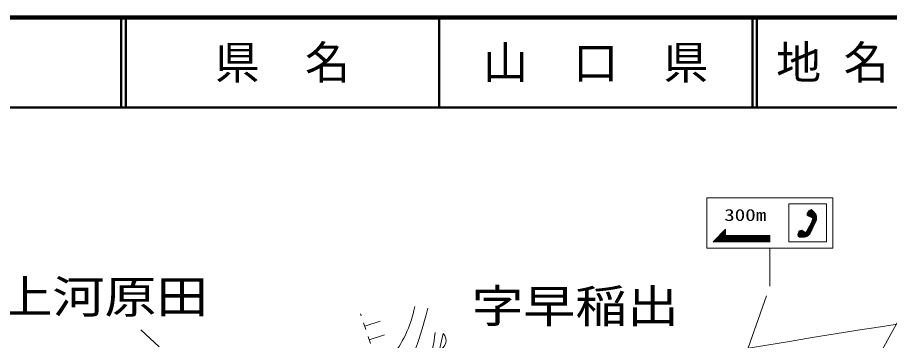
# Model space of a CAD drawing. Units: millimetres, scale not verified. Extents: x 40000 to 680000, y 20000 to 380000.
# Drawn here: x 286238 to 382965, y 344149 to 380000 of the extents above; entities that cross this region are included whole.
import ezdxf
from ezdxf.enums import TextEntityAlignment as Align

# ---------------------------------------------------------------- set-up
doc = ezdxf.new("R2010")
doc.units = ezdxf.units.MM
doc.header["$LTSCALE"] = 1000
for name, color, linetype, lineweight in [('M-BGD', 7, 'Continuous', 13), ('M-STR-HTXT', 7, 'Continuous', 13), ('M-STR-STRC', 7, 'Continuous', 13), ('M-TTL', 2, 'Continuous', 140), ('M-TTL-LINE', 7, 'Continuous', 50)]:
    doc.layers.add(name, color=color, linetype=linetype, lineweight=lineweight)
doc.layers.add('M-BMK-HTXT', color=7, linetype='Continuous')
doc.layers.add('M-TTL-TXT', color=7, linetype='Continuous')
doc.styles.add('ＭＳ ゴシック', font='')
doc.styles.get('ＭＳ ゴシック').set_extended_font_data('MS Gothic')

msp = doc.modelspace()

# ---------------------------------------------------------------- linework, layer by layer
at = {"layer": 'M-BGD'}
for p, q in [((324373, 346877), (324298, 347101)), ((324752, 345738), (326459, 346307)), ((301939, 343441), (299932, 345356)), ((324878, 345359), (324625, 346118)), ((325383, 343841), (325130, 344600)), ((325257, 344220), (326965, 344789))]:
    msp.add_line(p, q, dxfattribs=at)
msp.add_lwpolyline([(330375, 335648), (332246, 339518), (333462, 344918)], dxfattribs=at)
msp.add_arc((332673, 344150), 1101, 290.39323, 44.22935, dxfattribs=at)
for points, knots in [([(331754, 347756), (331189, 345611), (331045, 344960), (330380, 343241), (329895, 341987), (329682, 341245), (328997, 340089), (328518, 339281), (328313, 338981), (327630, 338111)], [0, 0, 0, 0, 1, 1, 1, 2, 2, 2, 3, 3, 3, 3]), ([(327812, 342409), (328641, 343606), (328940, 344017), (329439, 345162), (329893, 346206), (330010, 346650), (330317, 347941)], [0, 0, 0, 0, 1, 1, 1, 2, 2, 2, 2]), ([(329003, 336016), (329675, 336677), (329885, 336974), (330358, 337657), (331382, 339135), (331551, 340217), (331993, 341959), (332296, 343149), (332386, 343609), (332573, 345048)], [0, 0, 0, 0, 1, 1, 1, 2, 2, 2, 3, 3, 3, 3])]:
    msp.add_open_spline(points, degree=3, knots=knots, dxfattribs=at)
at = {"layer": 'M-STR-HTXT'}
for centre, radius, start, end in [((547776, -718926), 1077443, 90.96568, 99.66823), ((289574, 1163239), 832675, 255.88187, 272.86392), ((283457, 1052092), 716962, 260.58894, 278.25064)]:
    msp.add_arc(centre, radius, start, end, dxfattribs=at)
at = {"layer": 'M-STR-STRC'}
for p, q in [((362687, 360002), (376687, 360002)), ((362687, 360002), (362687, 354402)), ((376687, 360002), (376687, 354402)), ((373886, 358031), (373830, 358088)), ((373834, 358151), (374328, 358645)), ((374191, 357868), (373839, 358220)), ((373869, 358044), (374404, 358579)), ((374448, 357752), (373877, 358323)), ((373896, 358354), (374154, 358612)), ((374846, 357495), (373930, 358411)), ((373949, 357983), (374480, 358514)), ((374865, 357618), (373983, 358499)), ((374036, 357928), (374545, 358437)), ((374865, 357759), (374061, 358563)), ((374138, 357889), (374608, 358359)), ((374865, 357900), (374154, 358612)), ((374240, 357849), (374671, 358280)), ((374787, 358120), (374247, 358660)), ((374336, 357804), (374734, 358202)), ((374352, 357396), (374865, 357909)), ((374421, 357606), (374832, 358017)), ((374433, 357759), (374789, 358116)), ((373734, 356212), (374700, 357178)), ((373896, 356516), (374821, 357440)), ((374058, 356819), (374865, 357626)), ((374444, 356624), (374125, 356944)), ((374489, 356721), (374174, 357036)), ((374221, 357123), (374865, 357768)), ((374534, 356818), (374223, 357128)), ((374578, 356915), (374273, 357220)), ((374623, 357011), (374322, 357312)), ((374668, 357108), (374359, 357417)), ((374712, 357205), (374394, 357523)), ((374757, 357302), (374429, 357630)), ((374802, 357398), (374464, 357737)), ((363387, 355102), (364787, 356502)), ((363529, 355102), (364787, 356361)), ((363670, 355102), (364787, 356219)), ((363812, 355102), (364787, 356078)), ((365230, 355102), (364309, 356024)), ((365372, 355102), (364379, 356095)), ((364787, 355829), (364450, 356166)), ((364787, 355970), (364521, 356236)), ((364787, 356112), (364591, 356307)), ((364787, 356253), (364662, 356378)), ((364787, 356394), (364733, 356448)), ((372820, 355863), (373300, 356344)), ((373190, 355616), (372823, 355983)), ((372836, 356022), (373201, 356386)), ((372843, 355745), (373387, 356289)), ((373328, 355620), (372860, 356087)), ((373465, 355623), (372897, 356192)), ((372915, 356242), (373003, 356329)), ((372915, 355676), (373474, 356235)), ((373589, 355641), (372934, 356296)), ((372993, 355612), (373561, 356180)), ((373703, 355669), (373033, 356338)), ((373137, 355615), (373648, 356126)), ((373812, 355701), (373143, 356370)), ((373282, 355619), (374579, 356915)), ((373891, 355764), (373329, 356326)), ((373427, 355622), (374457, 356653)), ((373587, 355641), (374336, 356390)), ((373970, 355826), (373682, 356114)), ((374048, 355889), (373731, 356206)), ((373773, 355685), (374215, 356127)), ((374127, 355952), (373780, 356299)), ((374176, 356044), (373829, 356391)), ((374221, 356141), (373879, 356483)), ((374266, 356237), (373928, 356575)), ((374310, 356334), (373977, 356667)), ((374355, 356431), (374026, 356759)), ((374400, 356528), (374076, 356852)), ((363392, 355102), (363389, 355105)), ((363533, 355102), (363460, 355176)), ((363675, 355102), (363531, 355246)), ((363816, 355102), (363601, 355317)), ((363957, 355102), (363672, 355388)), ((364099, 355102), (363743, 355458)), ((364240, 355102), (363814, 355529)), ((364382, 355102), (363884, 355600)), ((363953, 355102), (364787, 355936)), ((364523, 355102), (363955, 355671)), ((364665, 355102), (364026, 355741)), ((364094, 355102), (364794, 355802)), ((364806, 355102), (364096, 355812)), ((364947, 355102), (364167, 355883)), ((364236, 355102), (364936, 355802)), ((365089, 355102), (364238, 355953)), ((364377, 355102), (365077, 355802)), ((364519, 355102), (365219, 355802)), ((364660, 355102), (365360, 355802)), ((364801, 355102), (365501, 355802)), ((365513, 355102), (364813, 355802)), ((364943, 355102), (365643, 355802)), ((365655, 355102), (364955, 355802)), ((365084, 355102), (365784, 355802)), ((365796, 355102), (365096, 355802)), ((365226, 355102), (365926, 355802)), ((365937, 355102), (365237, 355802)), ((365367, 355102), (366067, 355802)), ((366079, 355102), (365379, 355802)), ((365509, 355102), (366209, 355802)), ((366220, 355102), (365520, 355802)), ((365650, 355102), (366350, 355802)), ((366362, 355102), (365662, 355802)), ((365791, 355102), (366491, 355802)), ((366503, 355102), (365803, 355802)), ((365933, 355102), (366633, 355802)), ((366644, 355102), (365944, 355802)), ((366074, 355102), (366774, 355802)), ((366786, 355102), (366086, 355802)), ((366216, 355102), (366916, 355802)), ((366927, 355102), (366227, 355802)), ((366357, 355102), (367057, 355802)), ((367069, 355102), (366369, 355802)), ((366499, 355102), (367199, 355802)), ((367210, 355102), (366510, 355802)), ((366640, 355102), (367340, 355802)), ((367352, 355102), (366652, 355802)), ((366781, 355102), (367481, 355802)), ((367493, 355102), (366793, 355802)), ((366923, 355102), (367623, 355802)), ((367634, 355102), (366934, 355802)), ((367064, 355102), (367764, 355802)), ((367776, 355102), (367076, 355802)), ((367206, 355102), (367906, 355802)), ((367917, 355102), (367217, 355802)), ((367347, 355102), (368047, 355802)), ((368059, 355102), (367359, 355802)), ((367488, 355102), (368188, 355802)), ((368200, 355102), (367500, 355802)), ((367630, 355102), (368330, 355802)), ((368342, 355102), (367642, 355802)), ((367771, 355102), (368471, 355802)), ((368483, 355102), (367783, 355802)), ((367913, 355102), (368613, 355802)), ((368624, 355102), (367924, 355802)), ((368054, 355102), (368754, 355802)), ((368766, 355102), (368066, 355802)), ((368196, 355102), (368896, 355802)), ((368907, 355102), (368207, 355802)), ((368337, 355102), (369037, 355802)), ((369049, 355102), (368349, 355802)), ((368478, 355102), (369178, 355802)), ((369190, 355102), (368490, 355802)), ((368620, 355102), (369320, 355802)), ((369331, 355102), (368631, 355802)), ((368761, 355102), (369461, 355802)), ((369473, 355102), (368773, 355802)), ((368903, 355102), (369603, 355802)), ((369614, 355102), (368914, 355802)), ((369044, 355102), (369687, 355745)), ((369687, 355171), (369056, 355802)), ((369186, 355102), (369687, 355604)), ((369687, 355313), (369197, 355802)), ((369327, 355102), (369687, 355462)), ((369687, 355454), (369339, 355802)), ((369468, 355102), (369687, 355321)), ((369687, 355596), (369480, 355802)), ((369610, 355102), (369687, 355180)), ((369687, 355737), (369621, 355802)), ((373052, 355613), (372824, 355840)), ((376687, 354402), (362687, 354402)), ((368287, 354402), (368987, 354402)), ((369687, 354402), (369687, 350202)), ((387226, 352367), (353700, 291488)), ((369305, 349109), (349013, 291053))]:
    msp.add_line(p, q, dxfattribs=at)
for points in [[(375987, 359302), (371787, 359302), (371787, 355102), (375987, 355102)], [(374286, 358681), (374004, 358533), (373842, 358264), (373829, 358075), (374004, 357941), (374246, 357846), (374466, 357744), (374329, 357326), (373678, 356107), (373223, 356392), (372940, 356311), (372805, 355934), (372846, 355732), (372994, 355611), (373519, 355625), (373802, 355692), (374138, 355961), (374865, 357537), (374865, 357941), (374771, 358156), (374488, 358506)], [(369687, 355802), (364787, 355802), (364787, 356502), (363387, 355102), (369687, 355102)]]:
    msp.add_lwpolyline(points, close=True, dxfattribs=at)
at = {"layer": 'M-TTL'}
msp.add_line((680000, 380000), (40000, 380000), dxfattribs=at)
at = {"layer": 'M-TTL-LINE'}
for p, q in [((297750, 380000), (297750, 370000)), ((298250, 380000), (298250, 370000)), ((333000, 380000), (333000, 370000)), ((367750, 380000), (367750, 370000)), ((368250, 380000), (368250, 370000)), ((40000, 370000), (680000, 370000))]:
    msp.add_line(p, q, dxfattribs=at)

# ---------------------------------------------------------------- texts
at = {"layer": 'M-BMK-HTXT', "style": 'ＭＳ ゴシック', "width": 1.15}
for s, p in [('字上河原田', (293016, 346082)), ('字早稲出', (348104, 345044))]:
    msp.add_text(s, height=3666, dxfattribs=at).set_placement(p, align=Align.BOTTOM_CENTER)
at = {"layer": 'M-STR-STRC', "style": 'ＭＳ ゴシック', "width": 1.3}
msp.add_text('300m', height=1320, dxfattribs=at).set_placement((366957, 358081), align=Align.MIDDLE_CENTER)
at = {"layer": 'M-TTL-TXT', "style": 'ＭＳ ゴシック'}
for s, p in [('県\u3000名', (315625, 375000)), ('山\u3000口\u3000県', (350375, 375000))]:
    msp.add_text(s, height=3666, dxfattribs=at).set_placement(p, align=Align.MIDDLE_CENTER)
msp.add_text('地 名', height=3666, dxfattribs=at).set_placement((370380, 375000), align=Align.MIDDLE_LEFT)

doc.saveas('drawing.dxf')
